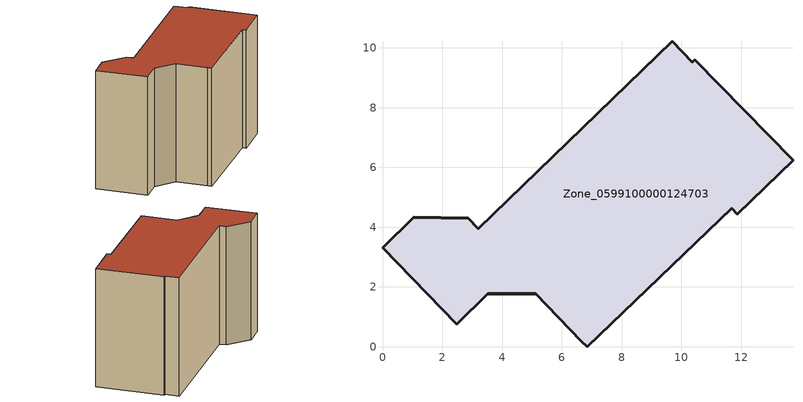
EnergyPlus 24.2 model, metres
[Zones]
Zone_0599100000124703
 floor ground (C_G): 3.2,3.95 9.69,10.22 10.37,9.52 10.46,9.61 13.74,6.24 11.88,4.43 11.69,4.63 6.86,0 6.66,0.19 5.13,1.77 3.53,1.78 2.48,0.76 0,3.31 1.04,4.33 2.87,4.3 z0
 wall outside (C_F): 1.04,4.33 0,3.31 2.48,0.76 3.53,1.78 5.13,1.77 6.66,0.19 6.86,0 11.69,4.63 11.88,4.43 13.74,6.24 10.46,9.61 10.37,9.52 9.69,10.22 3.2,3.95 2.87,4.3 1.04,4.33 z0:8.4
 roof outside (C_R): 2.87,4.3 1.04,4.33 0,3.31 2.48,0.76 3.53,1.78 5.13,1.77 6.66,0.19 6.86,0 11.69,4.63 11.88,4.43 13.74,6.24 10.46,9.61 10.37,9.52 9.69,10.22 3.2,3.95 z8.4
[BUILDING]
Pand.0599100000124703: North Axis=0; Terrain=City; Loads Convergence Tolerance Value=0.04; Temperature Convergence Tolerance Value=0.4; Solar Distribution=FullExterior; Maximum Number of Warmup Days=25; Minimum Number of Warmup Days=1
[Site:Location]
Rotterdam.The.Hague.AP_ZH_NLD Design_Conditions: Latitude=51.96; Longitude=4.45; Time Zone=1; Elevation=-4.5
[SITE:GROUNDTEMPERATURE:BUILDINGSURFACE]
18, 18, 18, 18, 18, 18, 18, 18, 18, 18, 18, 18
[MATERIAL] Thermal Absorptance=0.9; Solar Absorptance=0.7; Visible Absorptance=0.7
Name | Roughness | Thickness | Conductivity | Density | Specific Heat
G.TI.1975-1991 | MediumSmooth | 0.15 | 0.288461 | 540 | 1210
F.TI.1975-1991 | Rough | 0.3 | 0.230769 | 1920 | 840
R.TI.1975-1991 | MediumRough | 0.2 | 0.153846 | 1500 | 1000
[CONSTRUCTION]
C_G: G.TI.1975-1991
C_F: F.TI.1975-1991
C_R: R.TI.1975-1991
[ZONE]
Zone_0599100000124703: Type=1; Multiplier=1; Ceiling Height=Autocalculate; Volume=Autocalculate; Floor Area=autocalculate; Part of Total Floor Area=Yes
[ZONEINFILTRATION:DESIGNFLOWRATE]
Infil_Zone_0599100000124703: Zone or ZoneList or Space or SpaceList=Zone_0599100000124703; Schedule=AlwaysOn; Design Flow Rate Calculation Method=Flow/Area; Flow Rate per Floor Area=0.003; Constant Term Coefficient=1; Temperature Term Coefficient=0; Velocity Term Coefficient=0; Velocity Squared Term Coefficient=0
[HVACTEMPLATE:ZONE:IDEALLOADSAIRSYSTEM]
Zone_0599100000124703: Maximum Heating Supply Air Temperature=50; Minimum Cooling Supply Air Temperature=13; Maximum Heating Supply Air Humidity Ratio=0.0156; Minimum Cooling Supply Air Humidity Ratio=0.0077; Heating Limit=NoLimit; Cooling Limit=NoLimit; Dehumidification Control Type=ConstantSensibleHeatRatio; Cooling Sensible Heat Ratio=0.7; Dehumidification Setpoint=60; Humidification Control Type=None; Humidification Setpoint=30; Outdoor Air Method=None; Outdoor Air Flow Rate per Person=0.00944; Outdoor Air Flow Rate per Zone Floor Area=0; Outdoor Air Flow Rate per Zone=0; Demand Controlled Ventilation Type=None; Outdoor Air Economizer Type=NoEconomizer; Heat Recovery Type=None; Sensible Heat Recovery Effectiveness=0.7; Latent Heat Recovery Effectiveness=0.65
[ZONECONTROL:THERMOSTAT]
ThermostatControl_Zone_0599100000124703: Zone or ZoneList=Zone_0599100000124703; Control Type Schedule=DualSetpointControlType; Control 1=Thermostat_Zone_0599100000124703; Temperature Difference Between Cutout And Setpoint=0
[THERMOSTATSETPOINT:DUALSETPOINT]
Thermostat_Zone_0599100000124703: Heating Setpoint Temperature Schedule=HeatingSetpoint_Zone_0599100000124703; Cooling Setpoint Temperature Schedule=CoolingSetpoint_Zone_0599100000124703
[SCHEDULE:COMPACT]
HeatingSetpoint_Zone_0599100000124703: Through: 12/31, For: AllDays, Until: 24:00, 21
CoolingSetpoint_Zone_0599100000124703: Through: 12/31, For: AllDays, Until: 24:00, 24
DualSetpointControlType: Through: 12/31, For: AllDays, Until: 24:00, 4
AlwaysOn: Through: 12/31, For: AllDays, Until: 24:00, 1
